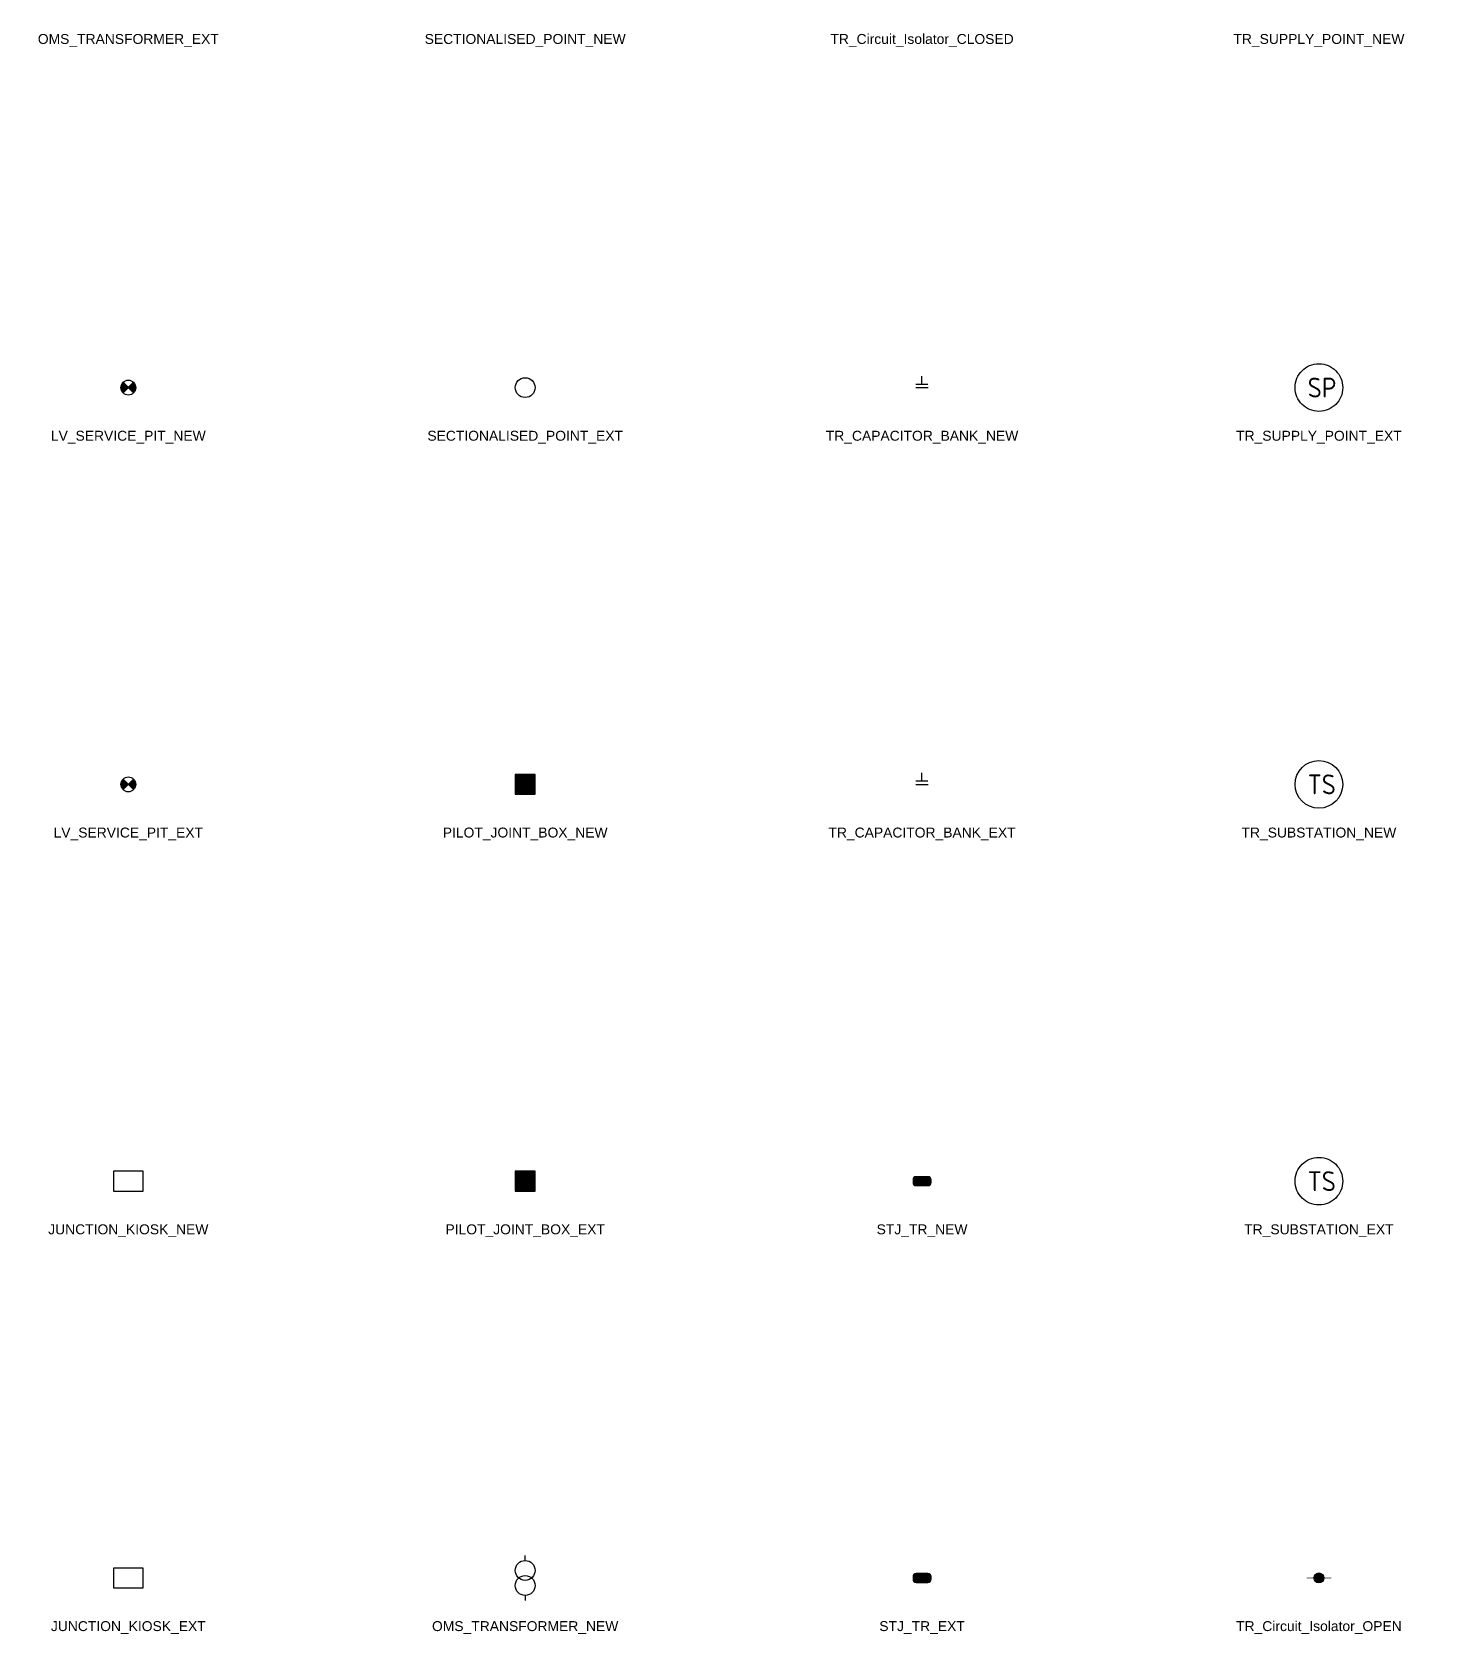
# Model space of a CAD drawing. Header units: metres. Extents: x -282 to 3977, y 160 to 949.
# Drawn here: x 1239.7 to 1381.6, y 177.5 to 339 of the extents above; entities that cross this region are included whole.
import ezdxf
from ezdxf.enums import TextEntityAlignment as Align

# ---------------------------------------------------------------- set-up
doc = ezdxf.new("R2010")
doc.units = ezdxf.units.M
doc.linetypes.add('DASHEDX2', pattern=[38.1, 25.4, -12.7])
doc.layers.get('0').update_dxf_attribs({"color": 6})
doc.layers.add('Equip_TR_EXT', color=7, linetype='Continuous')
doc.layers.add('Equip_TR_NEW', color=2, linetype='Continuous')
doc.styles.add('COLUMN_LABEL', font='ARIAL.TTF', dxfattribs={"height": 2.5})
doc.styles.add('iecISOCP', font='isocp.shx')
doc.styles.get("Standard").update_dxf_attribs({"font": 'ARIAL.TTF'})
doc.styles.add('TOWER_LABEL', font='ARIAL.TTF', dxfattribs={"height": 2.5})

# ---------------------------------------------------------------- blocks, each defined once
blk = doc.blocks.new('JUNCTION_KIOSK_EXT')
blk.add_lwpolyline([(-1.5, -1), (1.5, -1), (1.5, 1), (-1.5, 1)], close=True)
for tag, flags, p in [('CONNECTION_TYPE', 9, (1.5, 0)), ('TYPE_DESCRIPTION', 9, (1.5, -0.2)), ('TYPE_INFORMATION', 9, (1.5, -0.4)), ('OWNED_BY', 9, (1.5, -0.8)), ('OPERATED_BY', 9, (1.5, -1)), ('ORIENTATION', 9, (1.5, -1.4)), ('STATE', 9, (1.5, -1.6)), ('FEEDER_NUMBER', 9, (1.5, -0.6)), ('MAINTAINED_BY', 9, (1.5, -1.2)), ('Z', 1, (1.5, -1.8))]:
    blk.add_attdef(tag, text='', height=0.2, dxfattribs=dict(flags=flags)).set_placement(p, align=Align.MIDDLE_LEFT)
blk = doc.blocks.new('JUNCTION_KIOSK_NEW')
blk.add_lwpolyline([(-1.5, -1), (1.5, -1), (1.5, 1), (-1.5, 1)], close=True)
at = {"flags": 9}
for tag, p in [('TYPE_DESCRIPTION', (0.93, 0.68)), ('TYPE_INFORMATION', (0.93, 0.46)), ('CONNECTION_TYPE', (0.93, 0.88)), ('OWNED_BY', (0.93, 0.07)), ('FEEDER_NUMBER', (0.93, 0.27)), ('OPERATED_BY', (0.93, -0.13)), ('ORIENTATION', (0.93, -0.56)), ('STATE', (0.93, -0.77)), ('MAINTAINED_BY', (0.93, -0.33))]:
    blk.add_attdef(tag, text='', height=0.2, dxfattribs=at).set_placement(p, align=Align.MIDDLE_LEFT)
at = {"flags": 1}
blk.add_attdef('Z', (0.93, -1.07), '', height=0.2, dxfattribs=at)
blk = doc.blocks.new('LV_SERVICE_PIT_EXT')
h = blk.add_hatch(color=256)
h.paths.add_polyline_path([(0.53, -0.53, 0.198912), (0.75, 0, 0.198912), (0.53, 0.53), (0, 0)])
h.paths.add_polyline_path([(0, 0), (-0.53, 0.53, 0.198912), (-0.75, 0, 0.198912), (-0.53, -0.53)])
for p, q in [((-0.53, -0.53), (0.53, 0.53)), ((-0.53, 0.53), (0.53, -0.53))]:
    blk.add_line(p, q)
blk.add_circle((0, 0), 0.75)
for tag, p, flags in [('Z', (0, 0), 1), ('TYPE', (0, -1.87), 9)]:
    blk.add_attdef(tag, p, '', height=0.2, dxfattribs=dict(flags=flags))
for tag, flags, p in [('ASSET_NUMBER', 8, (0, -0.71)), ('STATE', 9, (0, -0.13)), ('OWNED_BY', 9, (0, -1.16)), ('OPERATED_BY', 9, (0, -1.36)), ('USAGE', 9, (0, -0.33)), ('EQUIPMENT_NUMBER', 9, (0, -0.95)), ('MAINTAINED_BY', 9, (0, -1.58))]:
    blk.add_attdef(tag, text='', height=0.2, dxfattribs=dict(flags=flags)).set_placement(p, align=Align.MIDDLE_LEFT)
at = {"style": 'TOWER_LABEL', "flags": 9}
blk.add_attdef('STREET_CODE', text='', height=0.2, dxfattribs=at).set_placement((0, -0.53), align=Align.MIDDLE_LEFT)
blk = doc.blocks.new('LV_SERVICE_PIT_NEW')
h = blk.add_hatch(color=256)
h.paths.add_polyline_path([(0.53, -0.53, 0.198912), (0.75, 0, 0.198912), (0.53, 0.53), (0, 0)])
h.paths.add_polyline_path([(0, 0), (-0.53, 0.53, 0.198912), (-0.75, 0, 0.198912), (-0.53, -0.53)])
for p, q in [((-0.53, -0.53), (0.53, 0.53)), ((-0.53, 0.53), (0.53, -0.53))]:
    blk.add_line(p, q)
blk.add_circle((0, 0), 0.75)
for tag, flags, p in [('STATE', 9, (1.5, 0)), ('ASSET_NUMBER', 9, (1.5, -0.6)), ('STREET_CODE', 9, (1.5, -0.4)), ('OWNED_BY', 9, (1.5, -1)), ('OPERATED_BY', 9, (1.5, -1.2)), ('TYPE', 9, (1.5, -1.6)), ('USAGE', 9, (1.5, -0.2)), ('EQUIPMENT_NUMBER', 9, (1.5, -0.8)), ('MAINTAINED_BY', 9, (1.5, -1.4)), ('Z', 1, (1.5, -1.8))]:
    blk.add_attdef(tag, text='', height=0.2, dxfattribs=dict(flags=flags)).set_placement(p, align=Align.MIDDLE_LEFT)
blk = doc.blocks.new('OMS_TRANSFORMER_NEW')
for p, q in [((0, 1.76), (0, 2.26)), ((0, -1.76), (0, -2.26))]:
    blk.add_line(p, q)
for centre in [(0, 0.76), (0, -0.76)]:
    blk.add_circle(centre, 1)
for tag, flags, p in [('STATE', 9, (1.5, 0)), ('ASSET_NUMBER', 9, (1.5, -0.6)), ('STREET_CODE', 9, (1.5, -0.4)), ('OWNED_BY', 9, (1.5, -0.8)), ('OPERATED_BY', 9, (1.5, -1)), ('ORIENTATION', 9, (1.5, -1.4)), ('OPERATING_VOLTAGE', 9, (1.5, -1.6)), ('USAGE', 9, (1.5, -0.2)), ('MAINTAINED_BY', 9, (1.5, -1.2)), ('CONSTRUCTED_VOLTAGE', 9, (1.5, -1.8)), ('TRANSFORMER_TYPE', 9, (1.5, -2.2)), ('SECONDARY_VOLTAGE', 9, (1.5, -2.4)), ('Z', 1, (1.5, -2.6)), ('NO_PHASES', 9, (1.5, -2))]:
    blk.add_attdef(tag, text='', height=0.2, dxfattribs=dict(flags=flags)).set_placement(p, align=Align.MIDDLE_LEFT)
blk = doc.blocks.new('PILOT_JOINT_BOX_EXT')
blk.add_hatch(color=256).paths.add_polyline_path([(-1, -1), (1, -1), (1, 1), (-1, 1)])
blk.add_lwpolyline([(-1, -1), (1, -1), (1, 1), (-1, 1)], close=True)
for tag, flags, p in [('CONNECTION_TYPE', 9, (1.5, 0)), ('TYPE_DESCRIPTION', 9, (1.5, -0.2)), ('TYPE_INFORMATION', 9, (1.5, -0.4)), ('OWNED_BY', 9, (1.5, -0.8)), ('OPERATED_BY', 9, (1.5, -1)), ('ORIENTATION', 9, (1.5, -1.4)), ('STATE', 9, (1.5, -1.6)), ('FEEDER_NUMBER', 9, (1.5, -0.6)), ('MAINTAINED_BY', 9, (1.5, -1.2)), ('Z', 1, (1.5, -1.8))]:
    blk.add_attdef(tag, text='', height=0.2, dxfattribs=dict(flags=flags)).set_placement(p, align=Align.MIDDLE_LEFT)
blk = doc.blocks.new('PILOT_JOINT_BOX_NEW')
blk.add_hatch(color=256).paths.add_polyline_path([(-1, -1), (1, -1), (1, 1), (-1, 1)])
blk.add_lwpolyline([(-1, -1), (1, -1), (1, 1), (-1, 1)], close=True)
at = {"flags": 9}
for tag, p in [('TYPE_DESCRIPTION', (0.93, 0.68)), ('TYPE_INFORMATION', (0.93, 0.46)), ('CONNECTION_TYPE', (0.93, 0.88)), ('OWNED_BY', (0.93, 0.07)), ('FEEDER_NUMBER', (0.93, 0.27)), ('OPERATED_BY', (0.93, -0.13)), ('ORIENTATION', (0.93, -0.56)), ('STATE', (0.93, -0.77)), ('MAINTAINED_BY', (0.93, -0.33))]:
    blk.add_attdef(tag, text='', height=0.2, dxfattribs=at).set_placement(p, align=Align.MIDDLE_LEFT)
at = {"flags": 1}
blk.add_attdef('Z', (0.93, -1.08), '', height=0.2, dxfattribs=at)
blk = doc.blocks.new('SECTIONALISED_POINT_EXT')
blk.add_circle((0, 0), 1)
for tag, flags, p in [('CONNECTION_TYPE', 9, (1.5, 0)), ('TYPE_DESCRIPTION', 9, (1.5, -0.2)), ('TYPE_INFORMATION', 9, (1.5, -0.4)), ('OWNED_BY', 9, (1.5, -0.8)), ('OPERATED_BY', 9, (1.5, -1)), ('ORIENTATION', 9, (1.5, -1.4)), ('STATE', 9, (1.5, -1.6)), ('FEEDER_NUMBER', 9, (1.5, -0.6)), ('MAINTAINED_BY', 9, (1.5, -1.2)), ('Z', 1, (1.5, -1.8))]:
    blk.add_attdef(tag, text='', height=0.2, dxfattribs=dict(flags=flags)).set_placement(p, align=Align.MIDDLE_LEFT)
blk = doc.blocks.new('STJ_TR_EXT')
h = blk.add_hatch(color=256)
edge = h.paths.add_edge_path()
edge.add_ellipse((-0.59, 0.13), major_axis=(0.226, 0.226), ratio=1, start_angle=45, end_angle=135)
edge.add_line((-0.91, 0.13), (-0.91, -0.13))
edge.add_ellipse((-0.59, -0.13), major_axis=(0.226, 0.226), ratio=1, start_angle=135, end_angle=225)
edge.add_line((-0.59, -0.45), (0.59, -0.45))
edge.add_ellipse((0.59, -0.13), major_axis=(-0.226, 0.226), ratio=1, start_angle=135, end_angle=225)
edge.add_line((0.91, -0.13), (0.91, 0.13))
edge.add_ellipse((0.59, 0.13), major_axis=(-0.226, 0.226), ratio=1, start_angle=225, end_angle=315)
edge.add_line((0.59, 0.45), (-0.59, 0.45))
blk.add_lwpolyline([(-0.91, 0.13), (-0.91, -0.13, 0.414214), (-0.59, -0.45), (0.59, -0.45, 0.414214), (0.91, -0.13), (0.91, 0.13, 0.414214), (0.59, 0.45), (-0.59, 0.45, 0.414214)], format="xyb", close=True)
for tag, flags, p in [('CONNECTOR_TYPE', 9, (1.5, 0)), ('CONSTRUCTED_VOLTAGE', 9, (1.5, -0.2)), ('OPERATING_VOLTAGE', 9, (1.5, -0.6)), ('ORIENTATION', 9, (1.5, -0.8)), ('OWNED_BY', 9, (1.5, -1)), ('STATE', 9, (1.5, -1.2)), ('NO_PHASES', 9, (1.5, -0.4)), ('USAGE', 9, (1.5, -1.4)), ('LEGEND', 9, (1.5, -1.6)), ('Z', 1, (1.5, -2.2)), ('NOTES', 9, (1.5, -1.8)), ('MAINTAINED_BY', 9, (1.5, -2))]:
    blk.add_attdef(tag, text='', height=0.2, dxfattribs=dict(flags=flags)).set_placement(p, align=Align.MIDDLE_LEFT)
blk = doc.blocks.new('STJ_TR_NEW')
h = blk.add_hatch(color=256)
h.dxf.hatch_style = 1
edge = h.paths.add_edge_path()
edge.add_line((-0.91, 0.13), (-0.91, -0.13))
edge.add_arc((-0.59, -0.13), 0.32, 180, 270)
edge.add_line((-0.59, -0.45), (0.59, -0.45))
edge.add_arc((0.59, -0.13), 0.32, 270, 360)
edge.add_line((0.91, -0.13), (0.91, 0.13))
edge.add_arc((0.59, 0.13), 0.32, 360, 450)
edge.add_line((0.59, 0.45), (-0.59, 0.45))
edge.add_arc((-0.59, 0.13), 0.32, 90, 180)
blk.add_lwpolyline([(-0.91, 0.13), (-0.91, -0.13, 0.414214), (-0.59, -0.45), (0.59, -0.45, 0.414214), (0.91, -0.13), (0.91, 0.13, 0.414214), (0.59, 0.45), (-0.59, 0.45, 0.414214)], format="xyb", close=True)
for tag, flags, p in [('CONNECTOR_TYPE', 9, (1.5, 0)), ('CONSTRUCTED_VOLTAGE', 9, (1.5, -0.2)), ('OPERATING_VOLTAGE', 9, (1.5, -0.6)), ('ORIENTATION', 9, (1.5, -0.8)), ('OWNED_BY', 9, (1.5, -1)), ('STATE', 9, (1.5, -1.2)), ('NO_PHASES', 9, (1.5, -0.4)), ('USAGE', 9, (1.5, -1.4)), ('LEGEND', 9, (1.5, -1.6)), ('Z', 1, (1.5, -2.2)), ('NOTES', 9, (1.5, -1.8)), ('MAINTAINED_BY', 9, (1.5, -2))]:
    blk.add_attdef(tag, text='', height=0.2, dxfattribs=dict(flags=flags)).set_placement(p, align=Align.MIDDLE_LEFT)
blk = doc.blocks.new('TR_CAPACITOR_BANK_EXT')
for p, q in [((-0.62, 0.36), (0.58, 0.36)), ((-0.62, 0), (0.62, 0)), ((-0.02, 0.36), (-0.02, 1.16))]:
    blk.add_line(p, q)
for tag, height, flags, p in [('ASSET_NUM', 2.5, 8, (2, 2)), ('STATE', 0.2, 9, (1.5, 0)), ('STRUCTURED_PLANT_NUMBER', 0.2, 9, (1.5, -0.4)), ('STREET_CODE', 0.2, 9, (1.5, -0.8)), ('OWNED_BY', 0.2, 9, (1.5, -1.2)), ('OPERATED_BY', 0.2, 9, (1.5, -1.4)), ('BANK_NUMBER', 0.2, 9, (1.5, -0.2)), ('USAGE', 0.2, 9, (1.5, -0.6)), ('LOCATION', 0.2, 9, (1.5, -1)), ('MAINTAINED_BY', 0.2, 9, (1.5, -1.6)), ('ACTUAL_STATUS', 0.2, 9, (1.5, -3.2)), ('ORIENTATION', 0.2, 9, (1.5, -1.8)), ('OPERATING_VOLTAGE', 0.2, 9, (1.5, -2)), ('CONSTRUCTED_VOLTAGE', 0.2, 9, (1.5, -2.2)), ('FEEDER_NUMBER', 0.2, 9, (1.5, -2.4)), ('FEEDER_NUMBER2', 0.2, 9, (1.5, -2.6)), ('NO_PHASES', 0.2, 9, (1.5, -2.8)), ('PHASE', 0.2, 9, (1.5, -3)), ('Z', 0.2, 1, (1.5, -3.4))]:
    blk.add_attdef(tag, text='', height=height, dxfattribs=dict(flags=flags)).set_placement(p, align=Align.MIDDLE_LEFT)
blk = doc.blocks.new('TR_CAPACITOR_BANK_NEW')
for p, q in [((-0.62, 0.36), (0.58, 0.36)), ((-0.62, 0), (0.62, 0)), ((-0.02, 0.36), (-0.02, 1.16))]:
    blk.add_line(p, q)
for tag, height, flags, p in [('ASSET_NUM', 2.5, 8, (2, 2)), ('STATE', 0.2, 9, (1.5, 0)), ('STRUCTURED_PLANT_NUMBER', 0.2, 9, (1.5, -0.4)), ('STREET_CODE', 0.2, 9, (1.5, -0.8)), ('OWNED_BY', 0.2, 9, (1.5, -1.2)), ('OPERATED_BY', 0.2, 9, (1.5, -1.4)), ('BANK_NUMBER', 0.2, 9, (1.5, -0.2)), ('USAGE', 0.2, 9, (1.5, -0.6)), ('LOCATION', 0.2, 9, (1.5, -1)), ('MAINTAINED_BY', 0.2, 9, (1.5, -1.6)), ('ACTUAL_STATUS', 0.2, 9, (1.5, -3.2)), ('ORIENTATION', 0.2, 9, (1.5, -1.8)), ('OPERATING_VOLTAGE', 0.2, 9, (1.5, -2)), ('CONSTRUCTED_VOLTAGE', 0.2, 9, (1.5, -2.2)), ('FEEDER_NUMBER', 0.2, 9, (1.5, -2.4)), ('FEEDER_NUMBER2', 0.2, 9, (1.5, -2.6)), ('NO_PHASES', 0.2, 9, (1.5, -2.8)), ('PHASE', 0.2, 9, (1.5, -3)), ('Z', 0.2, 1, (1.5, -3.4))]:
    blk.add_attdef(tag, text='', height=height, dxfattribs=dict(flags=flags)).set_placement(p, align=Align.MIDDLE_LEFT)
blk = doc.blocks.new('TR_Circuit_Isolator_OPEN')
h = blk.add_hatch(color=256)
h.dxf.hatch_style = 1
h.paths.add_polyline_path([(-0.5, 0), (0.5, 0, 1)])
h.paths.add_polyline_path([(0.5, 0), (-0.5, 0, 1)])
at = {"const_width": 0.05}
blk.add_lwpolyline([(-1.25, 0), (1.25, 0)], dxfattribs=at)
blk.add_circle((0, 0), 0.5)
for tag, height, flags, p in [('ASSET_NUM', 2.5, 8, (2, 2)), ('STATE', 0.2, 9, (1.5, 0)), ('STRUCTURED_PLANT_NUMBER', 0.2, 9, (1.5, -0.2)), ('STREET_CODE', 0.2, 9, (1.5, -0.6)), ('OWNED_BY', 0.2, 9, (1.5, -1)), ('OPERATED_BY', 0.2, 9, (1.5, -1.2)), ('ORIENTATION', 0.2, 9, (1.5, -1.6)), ('USAGE', 0.2, 9, (1.5, -0.4)), ('LOCATION', 0.2, 9, (1.5, -0.8)), ('MAINTAINED_BY', 0.2, 9, (1.5, -1.4)), ('ACTUAL_STATUS', 0.2, 9, (1.5, -3)), ('OPERATING_VOLTAGE', 0.2, 9, (1.5, -1.8)), ('CONSTRUCTED_VOLTAGE', 0.2, 9, (1.5, -2)), ('Z', 0.2, 1, (1.5, -3.2)), ('FEEDER_NUMBER', 0.2, 9, (1.5, -2.2)), ('FEEDER_NUMBER2', 0.2, 9, (1.5, -2.4)), ('NO_PHASES', 0.2, 9, (1.5, -2.6)), ('PHASE', 0.2, 9, (1.5, -2.8))]:
    blk.add_attdef(tag, text='', height=height, dxfattribs=dict(flags=flags)).set_placement(p, align=Align.MIDDLE_LEFT)
blk = doc.blocks.new('TR_SUBSTATION_EXT')
at = {"linetype": 'DASHEDX2'}
blk.add_circle((0, 0), 2.4, dxfattribs=at)
at = {"insert": (-1.13, 1), "char_height": 2, "width": 2.7042, "attachment_point": 1, "style": 'iecISOCP'}
blk.add_mtext('TS', dxfattribs=at)
at = {"style": 'COLUMN_LABEL', "flags": 9}
blk.add_attdef('ASSET_NUM', text='', height=2.5, dxfattribs=at).set_placement((2, 1.95), align=Align.MIDDLE_LEFT)
for tag, p, flags in [('Z', (1, 0), 1), ('SUBSTATION_TYPE', (1, -2.34), 9), ('SECONDARY_VOLTAGE', (1, -2.59), 9), ('CONSTRUCTED_VOLTAGE', (1, -1.93), 9)]:
    blk.add_attdef(tag, p, '', height=0.2, dxfattribs=dict(flags=flags))
at = {"flags": 9}
for tag, p in [('STATE', (1, -0.1)), ('STREET_CODE', (1, -0.6)), ('OWNED_BY', (1, -0.81)), ('OPERATED_BY', (1, -1.01)), ('ORIENTATION', (1, -1.42)), ('OPERATING_VOLTAGE', (1, -1.63)), ('USAGE', (1, -0.35)), ('MAINTAINED_BY', (1, -1.22)), ('NO_PHASES', (1, -2.03))]:
    blk.add_attdef(tag, text='', height=0.2, dxfattribs=at).set_placement(p, align=Align.MIDDLE_LEFT)
blk = doc.blocks.new('TR_SUBSTATION_NEW')
blk.add_circle((0, 0), 2.4)
at = {"insert": (-1.13, 1), "char_height": 2, "width": 2.7042, "attachment_point": 1, "style": 'iecISOCP'}
blk.add_mtext('TS', dxfattribs=at)
for tag, height, flags, p in [('ASSET_NUM', 2.5, 8, (2, 2)), ('STATE', 0.2, 9, (1.5, 0)), ('STREET_CODE', 0.2, 9, (1.5, -0.4)), ('OWNED_BY', 0.2, 9, (1.5, -0.6)), ('OPERATED_BY', 0.2, 9, (1.5, -0.8)), ('ORIENTATION', 0.2, 9, (1.5, -1.2)), ('OPERATING_VOLTAGE', 0.2, 9, (1.5, -1.4)), ('CONSTRUCTED_VOLTAGE', 0.2, 9, (1.5, -1.6)), ('USAGE', 0.2, 9, (1.5, -0.2)), ('MAINTAINED_BY', 0.2, 9, (1.5, -1)), ('SUBSTATION_TYPE', 0.2, 9, (1.5, -2)), ('SECONDARY_VOLTAGE', 0.2, 9, (1.5, -2.2)), ('Z', 0.2, 1, (1.5, -2.4)), ('NO_PHASES', 0.2, 9, (1.5, -1.8))]:
    blk.add_attdef(tag, text='', height=height, dxfattribs=dict(flags=flags)).set_placement(p, align=Align.MIDDLE_LEFT)
blk = doc.blocks.new('TR_SUPPLY_POINT_EXT')
at = {"linetype": 'DASHEDX2'}
blk.add_circle((0, 0), 2.4, dxfattribs=at)
at = {"insert": (-1.13, 1), "char_height": 2, "width": 2.7042, "attachment_point": 1, "style": 'iecISOCP'}
blk.add_mtext('SP', dxfattribs=at)
for tag, height, flags, p in [('ASSET_NUM', 2.5, 8, (2, 2)), ('STATE', 0.2, 9, (1.5, 0)), ('OWNED_BY', 0.2, 9, (1.5, -0.4)), ('OPERATED_BY', 0.2, 9, (1.5, -0.6)), ('ORIENTATION', 0.2, 9, (1.5, -1)), ('OPERATING_VOLTAGE', 0.2, 9, (1.5, -1.2)), ('CONSTRUCTED_VOLTAGE', 0.2, 9, (1.5, -1.4)), ('USAGE', 0.2, 9, (1.5, -0.2)), ('MAINTAINED_BY', 0.2, 9, (1.5, -0.8)), ('NO_PHASES', 0.2, 9, (1.5, -1.6)), ('TYPE', 0.2, 9, (1.5, -1.8)), ('SUBSTATION_NAME', 0.2, 9, (1.5, -2)), ('Z', 0.2, 1, (1.5, -2.4)), ('LABEL_ALIGNMENT', 0.2, 9, (1.5, -2.2))]:
    blk.add_attdef(tag, text='', height=height, dxfattribs=dict(flags=flags)).set_placement(p, align=Align.MIDDLE_LEFT)

msp = doc.modelspace()

# ---------------------------------------------------------------- block references
at = {"layer": 'Equip_TR_EXT'}
for name, p in [('TR_SUPPLY_POINT_EXT', (1369.4, 303.17)), ('SECTIONALISED_POINT_EXT', (1289.4, 303.17)), ('LV_SERVICE_PIT_EXT', (1249.4, 263.17)), ('TR_CAPACITOR_BANK_EXT', (1329.4, 263.17)), ('TR_SUBSTATION_EXT', (1369.4, 223.17)), ('PILOT_JOINT_BOX_EXT', (1289.4, 223.17)), ('JUNCTION_KIOSK_EXT', (1249.4, 183.17)), ('STJ_TR_EXT', (1329.4, 183.17))]:
    msp.add_blockref(name, p, dxfattribs=at)
at = {"layer": 'Equip_TR_NEW'}
for name, p in [('LV_SERVICE_PIT_NEW', (1249.4, 303.17)), ('TR_CAPACITOR_BANK_NEW', (1329.4, 303.17)), ('TR_SUBSTATION_NEW', (1369.4, 263.17)), ('PILOT_JOINT_BOX_NEW', (1289.4, 263.17)), ('JUNCTION_KIOSK_NEW', (1249.4, 223.17)), ('STJ_TR_NEW', (1329.4, 223.17)), ('OMS_TRANSFORMER_NEW', (1289.4, 183.17)), ('TR_Circuit_Isolator_OPEN', (1369.4, 183.17))]:
    msp.add_blockref(name, p, dxfattribs=at)

# ---------------------------------------------------------------- texts
at = {"char_height": 1, "attachment_point": 5, "bg_fill": 3, "box_fill_scale": 1.2, "bg_fill_color": 256, "bg_fill_transparency": 0}
for s, insert, width in [('OMS_TRANSFORMER_EXT', (1249.4, 338.17), 19), ('SECTIONALISED_POINT_NEW', (1289.4, 338.17), 23), ('TR_Circuit_Isolator_CLOSED', (1329.4, 338.17), 26), ('TR_SUPPLY_POINT_NEW', (1369.4, 338.17), 19), ('LV_SERVICE_PIT_NEW', (1249.4, 298.17), 18), ('SECTIONALISED_POINT_EXT', (1289.4, 298.17), 23), ('TR_CAPACITOR_BANK_NEW', (1329.4, 298.17), 21), ('TR_SUPPLY_POINT_EXT', (1369.4, 298.17), 19), ('LV_SERVICE_PIT_EXT', (1249.4, 258.17), 18), ('PILOT_JOINT_BOX_NEW', (1289.4, 258.17), 19), ('TR_CAPACITOR_BANK_EXT', (1329.4, 258.17), 21), ('TR_SUBSTATION_NEW', (1369.4, 258.17), 17), ('JUNCTION_KIOSK_NEW', (1249.4, 218.17), 18), ('PILOT_JOINT_BOX_EXT', (1289.4, 218.17), 19), ('STJ_TR_NEW', (1329.4, 218.17), 10), ('TR_SUBSTATION_EXT', (1369.4, 218.17), 17), ('JUNCTION_KIOSK_EXT', (1249.4, 178.17), 18), ('OMS_TRANSFORMER_NEW', (1289.4, 178.17), 19), ('STJ_TR_EXT', (1329.4, 178.17), 10), ('TR_Circuit_Isolator_OPEN', (1369.4, 178.17), 24)]:
    msp.add_mtext(s, dxfattribs=dict(at, insert=insert, width=width))

doc.saveas('drawing.dxf')
